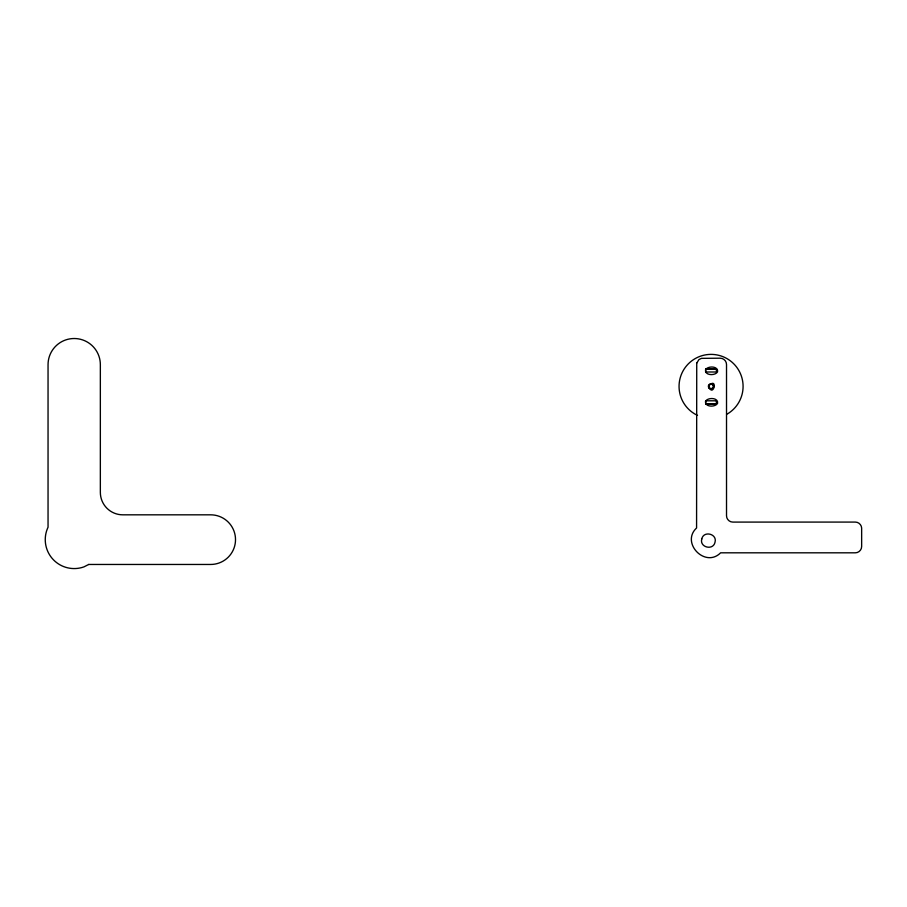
<?xml version="1.0" encoding="UTF-8"?>
<svg xmlns="http://www.w3.org/2000/svg" width="907" height="907" viewBox="0 0 907 907"><rect width="100%" height="100%" fill="white"/><g stroke="black" fill="none" stroke-linecap="round" stroke-linejoin="round"><path stroke-width="1.36" d="M705.725 368.956L716.405 368.956L705.725 368.786L705.725 371.779M705.725 371.995L716.405 371.995L716.405 368.786M705.725 403.672L716.405 403.672M705.725 403.762L716.405 403.762M697.528 415.406A32.017 32.017 0 0 1 685.386 367.278A32.017 32.017 0 0 1 734.987 365.113A32.017 32.017 0 0 1 727.074 414.125M696.735 363.095L696.576 527.999C680.499 542.817 705.272 568.406 720.6 552.817L855.346 552.817C858.714 552.862 861.684 549.891 861.65 546.513L861.65 527.999C861.48 524.768 858.578 522.047 855.346 522.081L732.822 522.092C729.443 522.126 726.473 519.155 726.518 515.788L726.518 364.501C726.552 361.122 723.582 358.152 720.215 358.197L701.474 358.356L698.946 359.569L696.735 363.095M708.537 385.815C713.027 399.216 718.741 376.042 708.537 385.815M701.769 538.973C699.331 547.409 713.253 550.844 715.022 542.239C717.46 533.804 703.537 530.368 701.769 538.973M705.544 369.705C704.365 375.645 715.226 375.94 717.55 371.904C718.718 365.963 707.868 365.657 705.544 369.705M705.544 401.223C704.365 407.164 715.226 407.458 717.55 403.422C718.718 397.481 707.868 397.175 705.544 401.223M88.693 564.46L83.909 566.898A28.945 28.945 0 0 1 48.048 527.228L48.048 364.659A26.144 26.144 0 0 1 74.204 338.515A26.144 26.144 0 0 1 100.348 364.659L100.348 492.365A22.46 22.46 0 0 0 122.808 514.825L210.696 514.825A24.818 24.818 0 0 1 235.514 539.642A24.818 24.818 0 0 1 210.696 564.46L88.693 564.46M716.405 400.803L705.725 400.803L705.725 404L716.405 404L716.405 400.803M709.183 388.287A2.664 2.664 0 0 0 713.639 387.085A2.664 2.664 0 0 0 710.374 383.82A2.664 2.664 0 0 0 709.183 388.287M709.523 387.947A2.188 2.188 0 0 0 713.174 386.96A2.188 2.188 0 0 0 710.498 384.285A2.188 2.188 0 0 0 709.523 387.947"/></g></svg>
